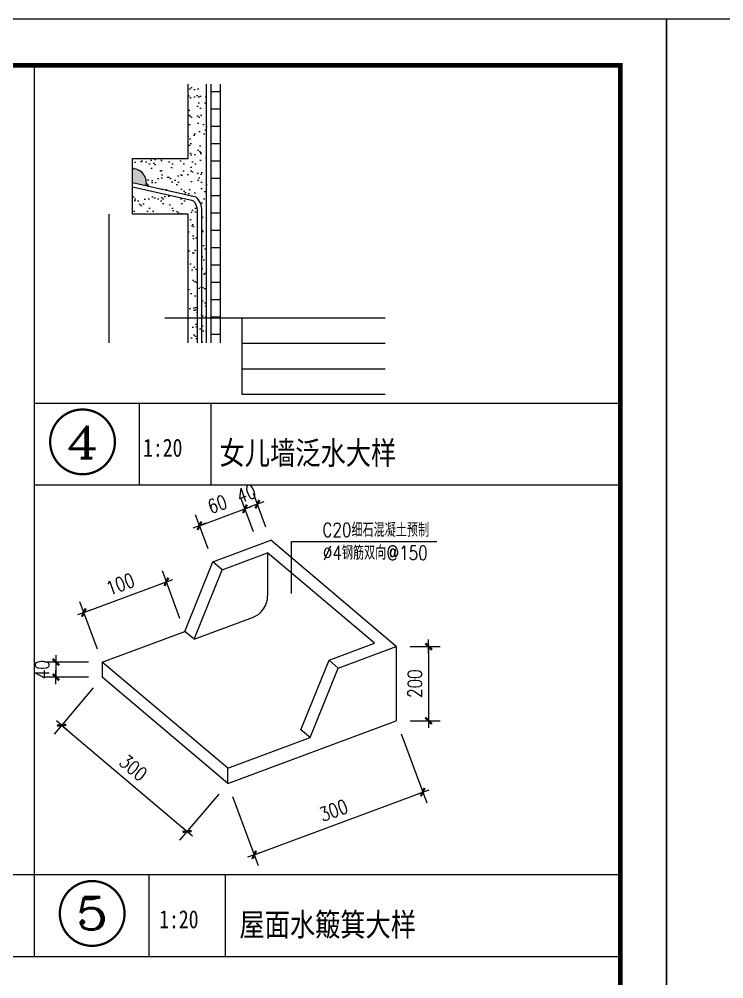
# Model space of a CAD drawing. Extents: x 2265485 to 2764500, y -717688 to -411246.
# Drawn here: x 2720121 to 2723168, y -679835 to -675688 of the extents above; entities that cross this region are included whole.
import ezdxf
from ezdxf.enums import TextEntityAlignment as Align

# ---------------------------------------------------------------- set-up
doc = ezdxf.new("R2010")
doc.units = 0
doc.header["$LTSCALE"] = 1000
doc.header["$MEASUREMENT"] = 0
doc.linetypes.add('CONTINOUS', pattern=[0])
doc.layers.get('0').update_dxf_attribs({"linetype": 'CONTINUOUS'})
doc.layers.get('Defpoints').update_dxf_attribs({"linetype": 'CONTINUOUS'})
for name, color, linetype in [('DIM', 3, 'CONTINUOUS'), ('DIM_SYMB', 3, 'CONTINUOUS'), ('PUB_DIM', 3, 'CONTINUOUS'), ('PUB_TEXT', 7, 'CONTINUOUS'), ('PUB_TITLE', 4, 'CONTINUOUS'), ('做法线', 9, 'CONTINUOUS'), ('剖-填充-50', 8, 'CONTINOUS'), ('剖-墙', 4, 'CONTINUOUS'), ('剖－中细', 5, 'CONTINUOUS'), ('剖－细', 3, 'CONTINUOUS'), ('细线', 8, 'CONTINUOUS')]:
    doc.layers.add(name, color=color, linetype=linetype)
doc.styles.add('-黑体', font='simhei.ttf')
doc.styles.add('COMP', font='complex_.ttf', dxfattribs={"bigfont": 'hztxt'})
doc.styles.add('HZTXT', font='txt.shx', dxfattribs={"width": 0.8, "bigfont": 'hztxt0.shx'})
doc.styles.get("Standard").update_dxf_attribs({"font": 'TXT', "width": 0.8, "bigfont": '_HZTXT'})
doc.dimstyles.new('axis', dxfattribs={"dimtxt": 300, "dimasz": 1, "dimexe": 250, "dimexo": 300, "dimgap": 150, "dimtad": 1, "dimdec": 0, "dimzin": 0, "dimdsep": 46, "dimtxsty": 'Standard', "dimblk": '_DIMX', "dimcen": 0.09, "dimse1": 1, "dimse2": 1, "dimclrt": 7, "dimadec": 1, "dimazin": 0, "dimtfac": 1, "dimtdec": 0, "dimtix": 1, "dimtmove": 2, "dimatfit": 3, "dimfxl": 0, "dimtolj": 1, "dimtzin": 0, "dimarcsym": 0})

# ---------------------------------------------------------------- blocks, each defined once
blk = doc.blocks.new('_DIMX')
blk.add_line((-150, 0), (150, 0))
at = {"const_width": 50}
blk.add_lwpolyline([(-70, -70), (70, 70)], dxfattribs=at)
blk = doc.blocks.new('*D85')
at = {"layer": 'Defpoints', "color": 0, "transparency": 16777216}
for p in [(2720479.8, -678532), (2721022.4, -678991.2), (2720846.8, -679198.6)]:
    blk.add_point(p, dxfattribs=at)
at = {"layer": 'PUB_DIM', "color": 0, "lineweight": -2, "transparency": 16777216}
for p, q in [((2720441, -678577.8), (2720272, -678777.6)), ((2720304.4, -678739.6), (2720846.7, -679198.5)), ((2720983.6, -679037), (2720814.5, -679236.8))]:
    blk.add_line(p, q, dxfattribs=at)
at = {"layer": 'PUB_DIM', "color": 0, "lineweight": -2, "transparency": 16777216, "xscale": 0.2, "yscale": 0.2, "zscale": 0.2}
for p, rotation in [((2720304.3, -678739.4), 139.7569849861304), ((2720846.8, -679198.6), 319.7569849861304)]:
    blk.add_blockref('_DIMX', p, dxfattribs=dict(at, rotation=rotation))
at = {"layer": 'PUB_DIM', "color": 7, "transparency": 16777216, "insert": (2720614.3, -678923.2), "char_height": 60, "attachment_point": 5, "rotation": 319.757}
blk.add_mtext('\\A1;300', dxfattribs=at)
blk = doc.blocks.new('*D86')
at = {"layer": 'Defpoints', "color": 0, "transparency": 16777216}
for p in [(2721751.3, -678399.5), (2721751.3, -678720.3), (2721891.5, -678720.3)]:
    blk.add_point(p, dxfattribs=at)
at = {"layer": 'PUB_DIM', "color": 0, "lineweight": -2, "transparency": 16777216}
for p, q in [((2721811.3, -678399.5), (2721941.5, -678399.5)), ((2721891.5, -678399.7), (2721891.5, -678720.1)), ((2721811.3, -678720.3), (2721941.5, -678720.3))]:
    blk.add_line(p, q, dxfattribs=at)
at = {"layer": 'PUB_DIM', "color": 0, "lineweight": -2, "transparency": 16777216, "xscale": 0.2, "yscale": 0.2, "zscale": 0.2}
for p, rotation in [((2721891.5, -678399.5), 90), ((2721891.5, -678720.3), 270)]:
    blk.add_blockref('_DIMX', p, dxfattribs=dict(at, rotation=rotation))
at = {"layer": 'PUB_DIM', "color": 7, "transparency": 16777216, "insert": (2721831.5, -678559.9), "char_height": 60, "attachment_point": 5, "rotation": 90}
blk.add_mtext('\\A1;200', dxfattribs=at)
blk = doc.blocks.new('*D87')
at = {"layer": 'Defpoints', "color": 0, "transparency": 16777216}
for p in [(2721751.3, -678720.3), (2721022.4, -678991.2), (2721865.9, -679028.6)]:
    blk.add_point(p, dxfattribs=at)
at = {"layer": 'PUB_DIM', "color": 0, "lineweight": -2, "transparency": 16777216}
for p, q in [((2721772.2, -678776.6), (2721883.3, -679075.5)), ((2721043.3, -679047.5), (2721154.3, -679346.4)), ((2721137.1, -679299.4), (2721865.7, -679028.7))]:
    blk.add_line(p, q, dxfattribs=at)
at = {"layer": 'PUB_DIM', "color": 0, "lineweight": -2, "transparency": 16777216, "xscale": 0.2, "yscale": 0.2, "zscale": 0.2}
for p, rotation in [((2721865.9, -679028.6), 20.38603551155203), ((2721136.9, -679299.5), 200.3860355115521)]:
    blk.add_blockref('_DIMX', p, dxfattribs=dict(at, rotation=rotation))
at = {"layer": 'PUB_DIM', "color": 7, "transparency": 16777216, "insert": (2721480.5, -679107.8), "char_height": 60, "attachment_point": 5, "rotation": 20.386}
blk.add_mtext('\\A1;300', dxfattribs=at)
blk = doc.blocks.new('*D88')
at = {"layer": 'Defpoints', "color": 0, "transparency": 16777216}
for p in [(2720479.8, -678466.5), (2720279.8, -678532), (2720479.8, -678532)]:
    blk.add_point(p, dxfattribs=at)
at = {"layer": 'PUB_DIM', "color": 0, "lineweight": -2, "transparency": 16777216}
for p, q in [((2720419.8, -678466.5), (2720229.8, -678466.5)), ((2720279.8, -678466.3), (2720279.8, -678466.1)), ((2720279.8, -678466.5), (2720279.8, -678532)), ((2720419.8, -678532), (2720229.8, -678532)), ((2720279.8, -678532.2), (2720279.8, -678532.4))]:
    blk.add_line(p, q, dxfattribs=at)
at = {"layer": 'PUB_DIM', "color": 0, "lineweight": -2, "transparency": 16777216, "xscale": 0.2, "yscale": 0.2, "zscale": 0.2}
for p, rotation in [((2720279.8, -678466.5), 270), ((2720279.8, -678532), 90)]:
    blk.add_blockref('_DIMX', p, dxfattribs=dict(at, rotation=rotation))
at = {"layer": 'PUB_DIM', "color": 7, "transparency": 16777216, "insert": (2720219.8, -678499.3), "char_height": 60, "attachment_point": 5, "rotation": 90}
blk.add_mtext('\\A1;40', dxfattribs=at)
blk = doc.blocks.new('*D89')
at = {"layer": 'Defpoints', "color": 0, "transparency": 16777216}
for p in [(2721097, -677804.2), (2721155, -677960.3), (2720958.3, -678033.4)]:
    blk.add_point(p, dxfattribs=at)
at = {"layer": 'PUB_DIM', "color": 0, "lineweight": -2, "transparency": 16777216}
for p, q in [((2721134.1, -677904.1), (2721079.6, -677757.4)), ((2720900.5, -677877.3), (2721096.8, -677804.3)), ((2720937.4, -677977.2), (2720882.9, -677830.5))]:
    blk.add_line(p, q, dxfattribs=at)
at = {"layer": 'PUB_DIM', "color": 0, "lineweight": -2, "transparency": 16777216, "xscale": 0.2, "yscale": 0.2, "zscale": 0.2}
for p, rotation in [((2721097, -677804.2), 20.38603551159746), ((2720900.3, -677877.3), 200.3860355115974)]:
    blk.add_blockref('_DIMX', p, dxfattribs=dict(at, rotation=rotation))
at = {"layer": 'PUB_DIM', "color": 7, "transparency": 16777216, "insert": (2720977.7, -677784.5), "char_height": 60, "attachment_point": 5, "rotation": 20.386}
blk.add_mtext('\\A1;60', dxfattribs=at)
blk = doc.blocks.new('*D90')
at = {"layer": 'Defpoints', "color": 0, "transparency": 16777216}
for p in [(2721097, -677804.2), (2721155, -677960.3), (2721208.8, -677940.3)]:
    blk.add_point(p, dxfattribs=at)
at = {"layer": 'PUB_DIM', "color": 0, "lineweight": -2, "transparency": 16777216}
for p, q in [((2721134.1, -677904.1), (2721079.6, -677757.4)), ((2721187.9, -677884.1), (2721133.3, -677737.4)), ((2721096.8, -677804.3), (2721096.6, -677804.4)), ((2721150.8, -677784.2), (2721097, -677804.2)), ((2721151, -677784.2), (2721151.1, -677784.1))]:
    blk.add_line(p, q, dxfattribs=at)
at = {"layer": 'PUB_DIM', "color": 0, "lineweight": -2, "transparency": 16777216, "xscale": 0.2, "yscale": 0.2, "zscale": 0.2}
for p, rotation in [((2721150.8, -677784.2), 200.3860355112083), ((2721097, -677804.2), 20.38603551120829)]:
    blk.add_blockref('_DIMX', p, dxfattribs=dict(at, rotation=rotation))
at = {"layer": 'PUB_DIM', "color": 7, "transparency": 16777216, "insert": (2721103, -677738), "char_height": 60, "attachment_point": 5, "rotation": 20.386}
blk.add_mtext('\\A1;40', dxfattribs=at)
blk = doc.blocks.new('*D91')
at = {"layer": 'Defpoints', "color": 0, "transparency": 16777216}
for p in [(2720757.3, -678119.8), (2720836.8, -678333.9), (2720479.8, -678466.5)]:
    blk.add_point(p, dxfattribs=at)
at = {"layer": 'PUB_DIM', "color": 0, "lineweight": -2, "transparency": 16777216}
for p, q in [((2720815.9, -678277.6), (2720739.8, -678072.9)), ((2720400.4, -678252.4), (2720757.1, -678119.9)), ((2720458.9, -678410.3), (2720382.8, -678205.6))]:
    blk.add_line(p, q, dxfattribs=at)
at = {"layer": 'PUB_DIM', "color": 0, "lineweight": -2, "transparency": 16777216, "xscale": 0.2, "yscale": 0.2, "zscale": 0.2}
for p, rotation in [((2720757.3, -678119.8), 20.38603551165453), ((2720400.3, -678252.5), 200.3860355116545)]:
    blk.add_blockref('_DIMX', p, dxfattribs=dict(at, rotation=rotation))
at = {"layer": 'PUB_DIM', "color": 7, "transparency": 16777216, "insert": (2720557.9, -678129.9), "char_height": 60, "attachment_point": 5, "rotation": 20.386}
blk.add_mtext('\\A1;100', dxfattribs=at)
blk = doc.blocks.new('_INDEX1')
at = {"const_width": 0.035}
blk.add_lwpolyline([(-0.5, 0, 1), (0.5, 0, 1)], format="xyb", close=True, dxfattribs=at)
at = {"style": 'COMP', "width": 1.388087}
blk.add_attdef('1', text='', height=0.5, dxfattribs=at).set_placement((-0.25, -0.25), (0.25, -0.25), align=Align.FIT)
blk = doc.blocks.new('A$C1916252E')
at = {"layer": '剖-填充-50'}
h = blk.add_hatch(dxfattribs=at)
h.set_pattern_fill('AR-SAND', color=3, scale=8, style=0)
h.set_pattern_definition([(37.5, (-139051.575, 1437.499), (-0.5039469, 15.4145902), [0, -12.16, 0, -13.6, 0, -13]), (7.5, (-139051.575, 1437.5), (14.1582136, 22.5771685), [0, -6.56, 0, -10.96, 0, -4.2]), (327.5, (-139061.415, 1437.499), (24.9131349, 0.0452724), [0, -4, 0, -14.4, 0, -18.8]), (317.5, (-139061.415, 1437.5), (24.049013, 7.0214045), [0, -2, 0, -9.44, 0, -10.8])])
h.paths.add_polyline_path([(-4.4, 153.6), (-70, 168.2), (-70, 139.2), (-10, 139.2), (-10, 72.7), (0, 72.7), (0, 143, 0.198912)])
h.paths.add_polyline_path([(10, 182.5), (-58.3, 182.5, -0.227985), (-55.4, 169.9), (-1.4, 157.7, -0.209424), (5, 143), (5, 72.7), (10, 72.7)])
edge = h.paths.add_edge_path()
edge.add_line((10, 279.5), (-10, 279.5))
edge.add_line((-10, 279.5), (-10, 199.2))
edge.add_line((-10, 199.2), (-70, 199.2))
edge.add_line((-70, 199.2), (-70, 188.1))
edge.add_arc((-70, 173.2), 14.9, 38.6277, 90, ccw=False)
edge.add_line((-58.3, 182.5), (10, 182.5))
edge.add_line((10, 182.5), (10, 279.5))
h.paths.add_polyline_path([(5, 0), (10, 0), (10, 72.7), (5, 72.7)])
h.paths.add_polyline_path([(-10, 0), (0, 0), (0, 72.7), (-10, 72.7)])
h.paths.add_polyline_path([(0, 0), (5, 0), (5, 72.7), (0, 72.7)])
h = blk.add_hatch(dxfattribs=at)
h.set_pattern_fill('LINE', color=256, scale=150, style=0)
h.set_pattern_definition([(0, (-139051.575, 1437.499), (0, 18.75), [])])
h.paths.add_polyline_path([(25, 182.5), (15, 182.5), (15, 72.7), (25, 72.7)])
h.paths.add_polyline_path([(25, 279.5), (15, 279.5), (15, 182.5), (25, 182.5)])
h.paths.add_polyline_path([(15, 0), (25, 0), (25, 72.7), (15, 72.7)])
blk.add_hatch(color=256, dxfattribs=at).paths.add_polyline_path([(-55.4, 169.9, 0.48097), (-70, 188.1), (-70, 173.2)])
at = {"layer": 'DIM'}
blk.add_line((-95.6, 139.2), (-95.6, 0), dxfattribs=at)
at = {"layer": 'DIM_SYMB'}
for p, q in [((-35.2, 27.2), (48, 27.2)), ((48, 27.2), (203.1, 27.2)), ((48, 27.2), (48, -55.3)), ((48, -0.3), (203.1, -0.3)), ((48, -27.8), (203.1, -27.8)), ((48, -55.3), (203.1, -55.3))]:
    blk.add_line(p, q, dxfattribs=at)
at = {"layer": '剖-墙'}
blk.add_lwpolyline([(-10, 0), (-10, 139.2), (-70, 139.2), (-70, 199.2), (-10, 199.2), (-10, 279.5)], dxfattribs=at)
at = {"layer": '剖－中细'}
blk.add_line((25, 0), (25, 279.5), dxfattribs=at)
blk.add_lwpolyline([(15, 0), (15, 279.5)], dxfattribs=at)
at = {"layer": '剖－细'}
blk.add_lwpolyline([(10, 0), (10, 279.5)], dxfattribs=at)
for points in [[(5, 0), (5, 143, 0.209424), (-1.4, 157.7), (-70, 173.2)], [(0, 0), (0, 143, 0.198912), (-4.4, 153.6), (-70, 168.2)]]:
    blk.add_lwpolyline(points, format="xyb", dxfattribs=at)
blk.add_arc((-70, 173.2), 14.9, 347.2554, 90, dxfattribs=at)

msp = doc.modelspace()

# ---------------------------------------------------------------- linework, layer by layer
at = {"layer": 'PUB_TEXT', "color": 3}
for p, q in [((2721297.9, -677946, -2801.2), (2721926.8, -677946, -2801.2)), ((2721297.9, -678169.9, -2801.2), (2721297.9, -677946, -2801.2))]:
    msp.add_line(p, q, dxfattribs=at)
at = {"layer": 'PUB_TITLE'}
for points in [[(2711040, -684088.1), (2722920, -684088.1), (2722920, -675688.1), (2711040, -675688.1)], [(2711040, -684088.1), (2722920, -684088.1), (2722920, -675688.1), (2711040, -675688.1)], [(2722920, -684088.1), (2734800, -684088.1), (2734800, -675688.1), (2722920, -675688.1)], [(2722920, -684088.1), (2734800, -684088.1), (2734800, -675688.1), (2722920, -675688.1)]]:
    msp.add_lwpolyline(points, close=True, dxfattribs=at)
at = {"layer": 'PUB_TITLE', "color": 7}
for points in [[(2711040, -684088.1), (2722920, -684088.1), (2722920, -675688.1), (2711040, -675688.1)], [(2722920, -684088.1), (2734800, -684088.1), (2734800, -675688.1), (2722920, -675688.1)]]:
    msp.add_lwpolyline(points, close=True, dxfattribs=at)
at = {"layer": 'PUB_TITLE', "const_width": 20}
msp.add_lwpolyline([(2711540, -683888.1), (2722720, -683888.1), (2722720, -675888.1), (2711540, -675888.1)], close=True, dxfattribs=at)
msp.add_lwpolyline([(2711540, -683888.1), (2722720, -683888.1), (2722720, -675888.1), (2711540, -675888.1)], close=True, dxfattribs=at)
at = {"layer": 'PUB_TITLE', "color": 7, "const_width": 20}
msp.add_lwpolyline([(2711540, -683888.1), (2722720, -683888.1), (2722720, -675888.1), (2711540, -675888.1)], close=True, dxfattribs=at)
at = {"layer": '做法线'}
for p, q in [((2720958.3, -678033.4, -2801.2), (2721208.8, -677940.3, -2801.2)), ((2721751.3, -678399.5, -2801.2), (2721208.8, -677940.3, -2801.2)), ((2720998.5, -678067.4, -2801.2), (2721195.2, -677994.3, -2801.2)), ((2721657.4, -678385.5, -2801.2), (2721195.2, -677994.3, -2801.2)), ((2721195.2, -677994.3, -2801.2), (2721195.2, -678180.1, -2801.2)), ((2720836.8, -678333.9, -2801.2), (2720958.3, -678033.4, -2801.2)), ((2720998.5, -678067.4, -2801.2), (2720958.3, -678033.4, -2801.2)), ((2720877, -678367.9, -2801.2), (2720998.5, -678067.4, -2801.2)), ((2720877, -678367.9, -2801.2), (2721130, -678273.8, -2801.2)), ((2720479.8, -678466.5, -2801.2), (2720836.8, -678333.9, -2801.2)), ((2720877, -678367.9, -2801.2), (2720836.8, -678333.9, -2801.2)), ((2721460.6, -678458.6, -2801.2), (2721657.4, -678385.5, -2801.2)), ((2721500.8, -678492.6, -2801.2), (2721751.3, -678399.5, -2801.2)), ((2721751.3, -678399.5, -2801.2), (2721751.3, -678720.3, -2801.2)), ((2721022.4, -678925.7, -2801.2), (2720479.8, -678466.5, -2801.2)), ((2720479.8, -678466.5, -2801.2), (2720479.8, -678532, -2801.2)), ((2721339.2, -678759, -2801.2), (2721460.6, -678458.6, -2801.2)), ((2721500.8, -678492.6, -2801.2), (2721460.6, -678458.6, -2801.2)), ((2721379.4, -678793, -2801.2), (2721500.8, -678492.6, -2801.2)), ((2721022.4, -678991.2, -2801.2), (2720479.8, -678532, -2801.2)), ((2721022.4, -678991.2, -2801.2), (2721751.3, -678720.3, -2801.2)), ((2721379.4, -678793, -2801.2), (2721339.2, -678759, -2801.2)), ((2721022.4, -678925.7, -2801.2), (2721379.4, -678793, -2801.2)), ((2721022.4, -678991.2, -2801.2), (2721022.4, -678925.7, -2801.2))]:
    msp.add_line(p, q, dxfattribs=at)
msp.add_arc((2721095.2, -678180.1, -2801.2), 100, 290.386, 0, dxfattribs=at)
at = {"layer": '细线'}
for p, q in [((2720186, -675888.1), (2720186, -679738.7)), ((2720186, -677346.9), (2722720, -677346.9)), ((2720639, -677346.9), (2720639, -677700.5)), ((2720949.3, -677346.9), (2720949.3, -677700.5)), ((2720186, -677700.5), (2722720, -677700.5)), ((2711540, -679385.1), (2722720, -679385.1)), ((2720680.8, -679385.1), (2720680.8, -679738.7)), ((2721011.7, -679385.1), (2721011.7, -679738.7)), ((2711540, -679738.7), (2722720, -679738.7))]:
    msp.add_line(p, q, dxfattribs=at)

# ---------------------------------------------------------------- block references
at = {"xscale": 4, "yscale": 4, "zscale": 4}
msp.add_blockref('A$C1916252E', (2720891.3, -677087.4), dxfattribs=at)
at = {"layer": 'PUB_TEXT'}
ref = msp.add_blockref('_INDEX1', (2720394.6, -677514.9), dxfattribs=dict(at, xscale=280, yscale=280, zscale=280))
ref.add_attrib('1', '4', dxfattribs={"layer": '0', "height": 140, "style": 'COMP'}).set_placement((2720324.6, -677584.9), (2720464.6, -677584.9), align=Align.FIT)
ref = msp.add_blockref('_INDEX1', (2720436.4, -679553.1), dxfattribs=dict(at, xscale=280, yscale=280, zscale=280))
ref.add_attrib('1', '5', dxfattribs={"layer": '0', "height": 140, "style": 'COMP', "width": 1.049113}).set_placement((2720366.4, -679623.1), (2720506.4, -679623.1), align=Align.FIT)

# ---------------------------------------------------------------- texts
at = {"layer": 'DIM_SYMB', "style": 'HZTXT', "width": 0.8}
for s, p in [('C20细石混凝土预制', (2721432.1, -677925.5)), ('%%C4钢筋双向@150', (2721433.9, -678024.3))]:
    msp.add_text(s, height=60, dxfattribs=at).set_placement(p)
at = {"layer": 'PUB_TEXT', "style": '-黑体', "width": 0.8}
for s, height, p in [('1:20', 78, (2720656.8, -677579)), ('女儿墙泛水大样', 100, (2720987.4, -677612.7, 1778.6)), ('1:20', 78, (2720726.4, -679617.2)), ('屋面水簸箕大样', 100, (2721073.2, -679650.9, 1778.6))]:
    msp.add_text(s, height=height, dxfattribs=at).set_placement(p)

# ---------------------------------------------------------------- dimensions: what is measured, and where the dimension line sits
at = {"layer": 'PUB_DIM'}
for p1, p2, distance, text, picture, middle in [((2721208.8, -677940.3, -2801.2), (2721155, -677960.3, -2801.2), -166.5, '40', '*D90', (2721103, -677738, -2801.2)), ((2720958.3, -678033.4, -2801.2), (2721155, -677960.3, -2801.2), 166.5, '60', '*D89', (2720977.7, -677784.5, -2801.2)), ((2720479.8, -678466.5, -2801.2), (2720836.8, -678333.9, -2801.2), 228.4, '100', '*D91', (2720557.9, -678129.9, -2801.2)), ((2720479.8, -678532, -2801.2), (2721022.4, -678991.2, -2801.2), -271.7, '300', '*D85', (2720614.3, -678923.2, -2801.2)), ((2721022.4, -678991.2, -2801.2), (2721751.3, -678720.3, -2801.2), -328.9, '300', '*D87', (2721480.5, -679107.8, -2801.2))]:
    dim = msp.add_aligned_dim(p1=p1, p2=p2, distance=distance, text=text, dimstyle='axis', override={"dimscale": 0.2, "dimblk1": '_DIMX', "dimblk2": '_DIMX', "dimsah": 1, "dimse1": 0, "dimse2": 0}, dxfattribs=at)
    dim.commit()
    dim.dimension.update_dxf_attribs({"geometry": picture, "text_midpoint": middle})
for base, p1, p2, text, picture, middle in [((2721891.5, -678720.3, -2801.2), (2721751.3, -678399.5, -2801.2), (2721751.3, -678720.3, -2801.2), '200', '*D86', (2721831.5, -678559.9, -2801.2)), ((2720279.8, -678532, -2801.2), (2720479.8, -678466.5, -2801.2), (2720479.8, -678532, -2801.2), '40', '*D88', (2720219.8, -678499.3, -2801.2))]:
    dim = msp.add_linear_dim(base=base, p1=p1, p2=p2, angle=90, text=text, dimstyle='axis', override={"dimscale": 0.2, "dimblk1": '_DIMX', "dimblk2": '_DIMX', "dimsah": 1, "dimse1": 0, "dimse2": 0}, dxfattribs=at)
    dim.commit()
    dim.dimension.update_dxf_attribs({"geometry": picture, "text_midpoint": middle})

doc.saveas('drawing.dxf')
